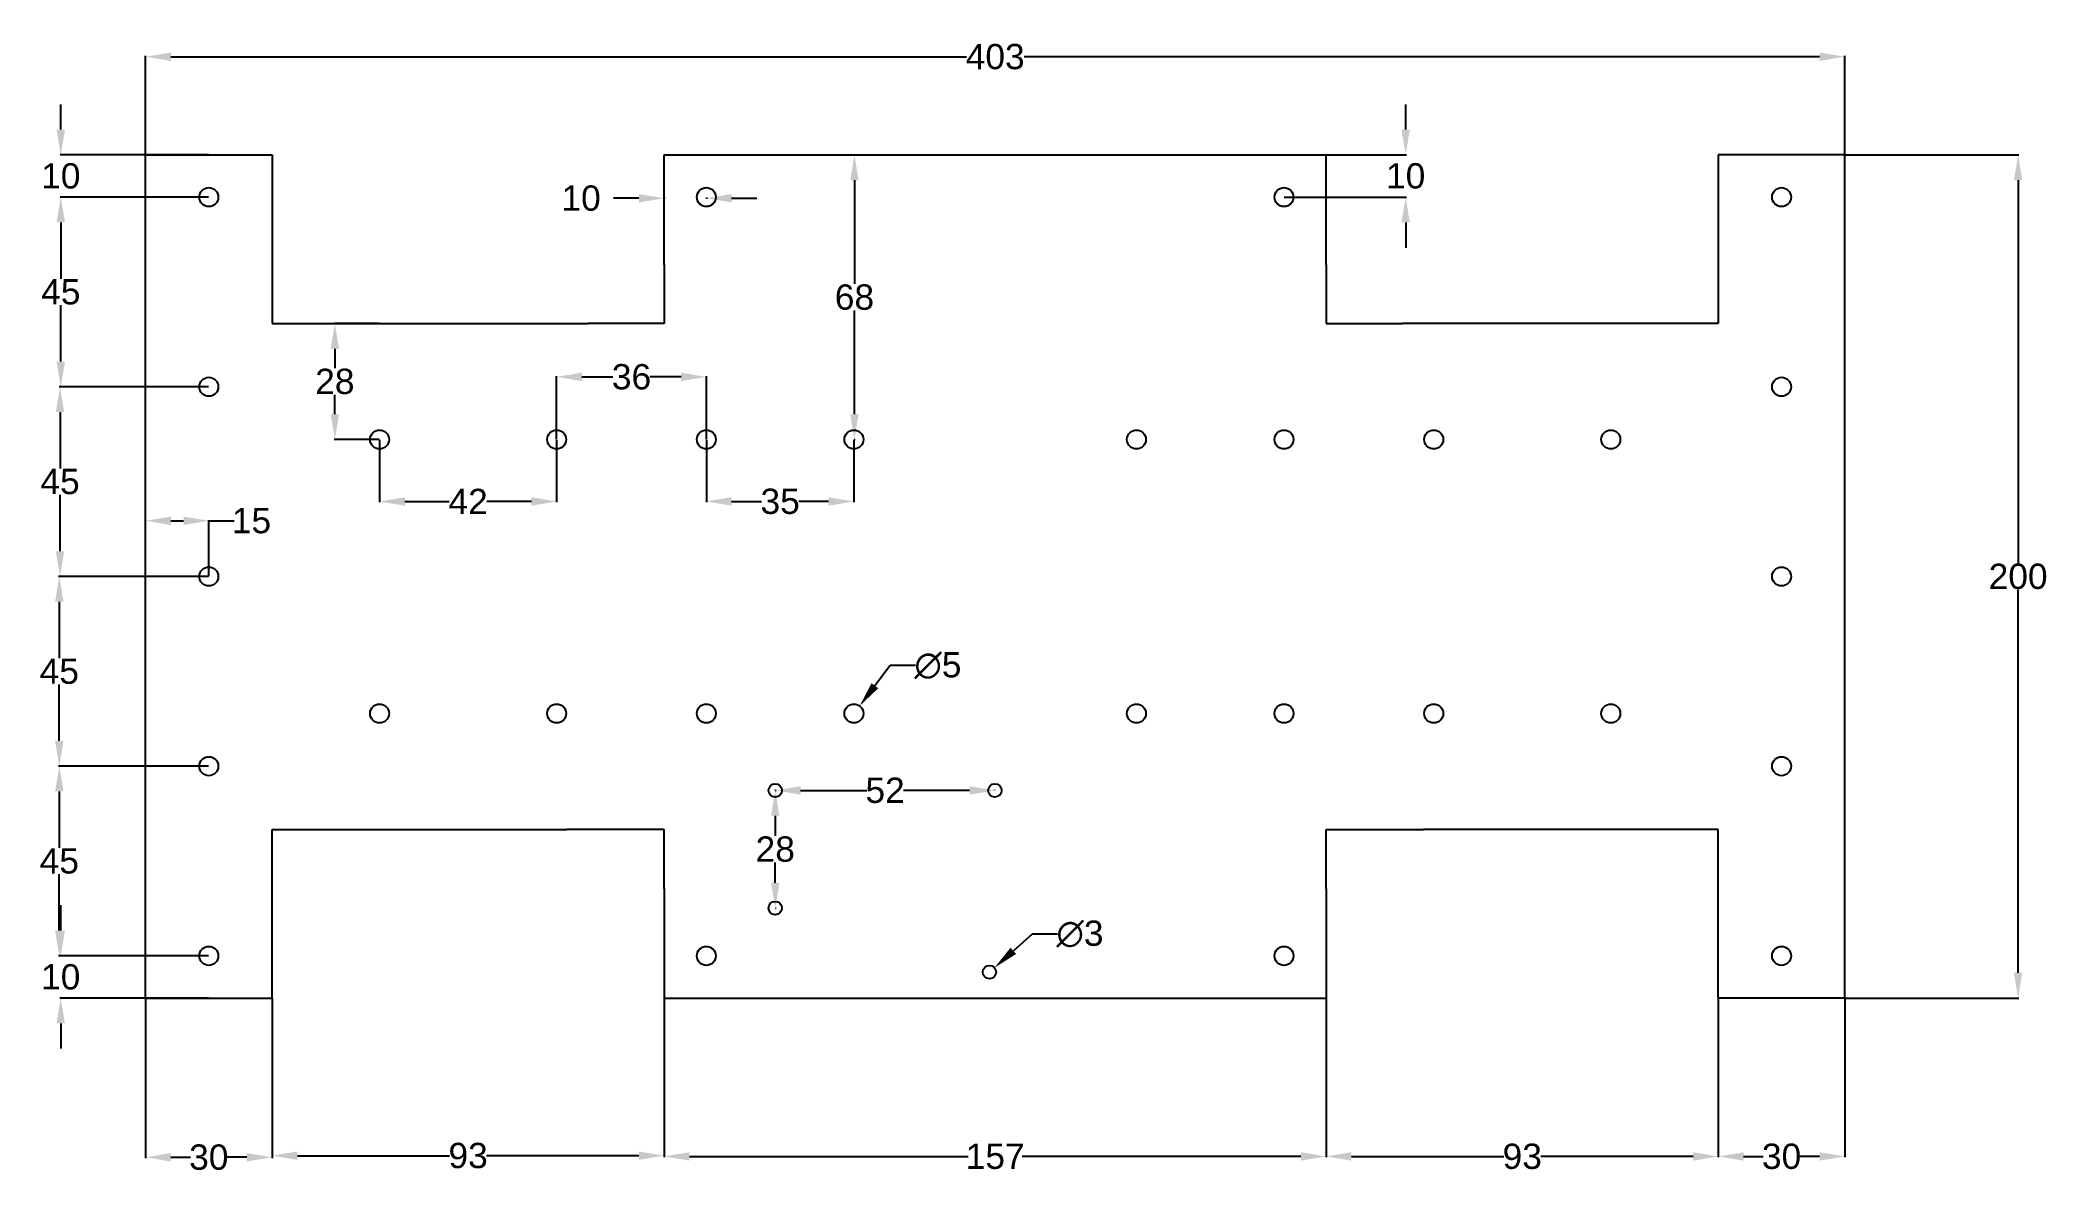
# Model space of a CAD drawing. Header units: inches. Extents: x -5 to 471, y -42 to 227.
import ezdxf

# ---------------------------------------------------------------- set-up
doc = ezdxf.new("R2010")
doc.units = ezdxf.units.IN
doc.header["$MEASUREMENT"] = 0
for name, color, linetype in [('Arduino', 134, 'Continuous'), ('Platforma', 7, 'Continuous'), ('Łożyska', 7, 'Continuous'), ('Łącznik', 12, 'Continuous'), ('Śruby', 7, 'Continuous')]:
    doc.layers.add(name, color=color, linetype=linetype)
doc.styles.get("Standard").update_dxf_attribs({"font": 'arial.ttf'})
doc.dimstyles.get("Standard").update_dxf_attribs({"dimtxt": 6, "dimasz": 6, "dimexe": 0.18, "dimexo": 0.0625, "dimgap": 0.09, "dimtad": 0, "dimtih": 1, "dimtoh": 1, "dimdec": 0, "dimzin": 0, "dimdsep": 46, "dimtxsty": 'Standard', "dimcen": 0, "dimclrd": 253, "dimclre": 253, "dimclrt": 253, "dimadec": 0, "dimazin": 0, "dimtfac": 1, "dimtdec": 0, "dimtofl": 0, "dimtmove": 0, "dimatfit": 3, "dimfxl": 1, "dimtolj": 1, "dimtzin": 0, "dimlwd": 25, "dimarcsym": 0})

# ---------------------------------------------------------------- blocks, each defined once
blk = doc.blocks.new('*D2')
at = {"layer": 'Defpoints', "color": 0, "transparency": 16777216}
for p in [(423.07, 223.37), (20.07, 200.07), (423.07, 200.07)]:
    blk.add_point(p, dxfattribs=at)
at = {"layer": 'Śruby', "color": 253, "lineweight": -2, "transparency": 16777216}
for p, q in [((20.07, 200.13), (20.07, 223.55)), ((423.07, 200.13), (423.07, 223.55))]:
    blk.add_line(p, q, dxfattribs=at)
at = {"layer": 'Śruby', "color": 253, "lineweight": 25, "transparency": 16777216}
for p, q in [((26.07, 223.37), (214.73, 223.37)), ((417.07, 223.37), (228.41, 223.37))]:
    blk.add_line(p, q, dxfattribs=at)
at = {"layer": 'Śruby', "color": 253, "transparency": 16777216}
for points in [[(26.07, 224.37), (26.07, 222.37), (20.07, 223.37)], [(417.07, 224.37), (417.07, 222.37), (423.07, 223.37)]]:
    blk.add_solid(points, dxfattribs=at)
at = {"layer": 'Śruby', "color": 253, "transparency": 16777216, "insert": (221.57, 223.37), "char_height": 6, "attachment_point": 5}
blk.add_mtext('\\A1;403', dxfattribs=at)
blk = doc.blocks.new('*D3')
at = {"layer": 'Defpoints', "color": 0, "transparency": 16777216}
for p in [(423.07, 200.07), (423.07, 0.07), (464.17, 0.07)]:
    blk.add_point(p, dxfattribs=at)
at = {"layer": 'Śruby', "color": 253, "lineweight": -2, "transparency": 16777216}
for p, q in [((423.13, 200.07), (464.35, 200.07)), ((423.13, 0.07), (464.35, 0.07))]:
    blk.add_line(p, q, dxfattribs=at)
at = {"layer": 'Śruby', "color": 253, "lineweight": 25, "transparency": 16777216}
for p, q in [((464.17, 194.07), (464.17, 103.22)), ((464.17, 6.07), (464.17, 96.91))]:
    blk.add_line(p, q, dxfattribs=at)
at = {"layer": 'Śruby', "color": 253, "transparency": 16777216}
for points in [[(463.17, 194.07), (465.17, 194.07), (464.17, 200.07)], [(463.17, 6.07), (465.17, 6.07), (464.17, 0.07)]]:
    blk.add_solid(points, dxfattribs=at)
at = {"layer": 'Śruby', "color": 253, "transparency": 16777216, "insert": (464.17, 100.07), "char_height": 6, "attachment_point": 5}
blk.add_mtext('\\A1;200', dxfattribs=at)
blk = doc.blocks.new('*D5')
at = {"layer": 'Defpoints', "color": 0, "transparency": 16777216}
for p in [(50.07, 0.07), (143.07, 0.07), (143.07, -37.32)]:
    blk.add_point(p, dxfattribs=at)
at = {"layer": 'Śruby', "color": 253, "lineweight": -2, "transparency": 16777216}
for p, q in [((50.07, 0.01), (50.07, -37.5)), ((143.07, 0.01), (143.07, -37.5))]:
    blk.add_line(p, q, dxfattribs=at)
at = {"layer": 'Śruby', "color": 253, "lineweight": 25, "transparency": 16777216}
for p, q in [((56.07, -37.32), (92.18, -37.32)), ((137.07, -37.32), (100.95, -37.32))]:
    blk.add_line(p, q, dxfattribs=at)
at = {"layer": 'Śruby', "color": 253, "transparency": 16777216}
for points in [[(56.07, -36.32), (56.07, -38.32), (50.07, -37.32)], [(137.07, -36.32), (137.07, -38.32), (143.07, -37.32)]]:
    blk.add_solid(points, dxfattribs=at)
at = {"layer": 'Śruby', "color": 253, "transparency": 16777216, "insert": (96.57, -37.32), "char_height": 6, "attachment_point": 5}
blk.add_mtext('\\A1;93', dxfattribs=at)
blk = doc.blocks.new('*D6')
at = {"layer": 'Defpoints', "color": 0, "transparency": 16777216}
for p in [(143.07, 0.07), (300.07, 0.07), (300.07, -37.5)]:
    blk.add_point(p, dxfattribs=at)
at = {"layer": 'Śruby', "color": 253, "lineweight": -2, "transparency": 16777216}
for p, q in [((143.07, 0.01), (143.07, -37.68)), ((300.07, 0.01), (300.07, -37.68))]:
    blk.add_line(p, q, dxfattribs=at)
at = {"layer": 'Śruby', "color": 253, "lineweight": 25, "transparency": 16777216}
for p, q in [((149.07, -37.5), (215.13, -37.5)), ((294.07, -37.5), (228, -37.5))]:
    blk.add_line(p, q, dxfattribs=at)
at = {"layer": 'Śruby', "color": 253, "transparency": 16777216}
for points in [[(149.07, -36.5), (149.07, -38.5), (143.07, -37.5)], [(294.07, -36.5), (294.07, -38.5), (300.07, -37.5)]]:
    blk.add_solid(points, dxfattribs=at)
at = {"layer": 'Śruby', "color": 253, "transparency": 16777216, "insert": (221.57, -37.5), "char_height": 6, "attachment_point": 5}
blk.add_mtext('\\A1;157', dxfattribs=at)
blk = doc.blocks.new('*D7')
at = {"layer": 'Defpoints', "color": 0, "transparency": 16777216}
for p in [(300.07, 0.07), (393.07, 0.07), (393.07, -37.5)]:
    blk.add_point(p, dxfattribs=at)
at = {"layer": 'Śruby', "color": 253, "lineweight": -2, "transparency": 16777216}
for p, q in [((300.07, 0.01), (300.07, -37.68)), ((393.07, 0.01), (393.07, -37.68))]:
    blk.add_line(p, q, dxfattribs=at)
at = {"layer": 'Śruby', "color": 253, "lineweight": 25, "transparency": 16777216}
for p, q in [((306.07, -37.5), (342.18, -37.5)), ((387.07, -37.5), (350.95, -37.5))]:
    blk.add_line(p, q, dxfattribs=at)
at = {"layer": 'Śruby', "color": 253, "transparency": 16777216}
for points in [[(306.07, -36.5), (306.07, -38.5), (300.07, -37.5)], [(387.07, -36.5), (387.07, -38.5), (393.07, -37.5)]]:
    blk.add_solid(points, dxfattribs=at)
at = {"layer": 'Śruby', "color": 253, "transparency": 16777216, "insert": (346.57, -37.5), "char_height": 6, "attachment_point": 5}
blk.add_mtext('\\A1;93', dxfattribs=at)
blk = doc.blocks.new('*D8')
at = {"layer": 'Defpoints', "color": 0, "transparency": 16777216}
for p in [(393.07, 0.07), (423.07, 0.07), (423.07, -37.5)]:
    blk.add_point(p, dxfattribs=at)
at = {"layer": 'Śruby', "color": 253, "lineweight": -2, "transparency": 16777216}
for p, q in [((393.07, 0.01), (393.07, -37.68)), ((423.07, 0.01), (423.07, -37.68))]:
    blk.add_line(p, q, dxfattribs=at)
at = {"layer": 'Śruby', "color": 253, "lineweight": 25, "transparency": 16777216}
for p, q in [((399.07, -37.5), (403.69, -37.5)), ((417.07, -37.5), (412.44, -37.5))]:
    blk.add_line(p, q, dxfattribs=at)
at = {"layer": 'Śruby', "color": 253, "transparency": 16777216}
for points in [[(399.07, -36.5), (399.07, -38.5), (393.07, -37.5)], [(417.07, -36.5), (417.07, -38.5), (423.07, -37.5)]]:
    blk.add_solid(points, dxfattribs=at)
at = {"layer": 'Śruby', "color": 253, "transparency": 16777216, "insert": (408.07, -37.5), "char_height": 6, "attachment_point": 5}
blk.add_mtext('\\A1;30', dxfattribs=at)
blk = doc.blocks.new('*D9')
at = {"layer": 'Defpoints', "color": 0, "transparency": 16777216}
for p in [(20.07, 0.07), (50.07, 0.07), (50.07, -37.7)]:
    blk.add_point(p, dxfattribs=at)
at = {"layer": 'Śruby', "color": 253, "lineweight": -2, "transparency": 16777216}
for p, q in [((20.07, 0.01), (20.07, -37.88)), ((50.07, 0.01), (50.07, -37.88))]:
    blk.add_line(p, q, dxfattribs=at)
at = {"layer": 'Śruby', "color": 253, "lineweight": 25, "transparency": 16777216}
for p, q in [((26.07, -37.7), (30.69, -37.7)), ((44.07, -37.7), (39.44, -37.7))]:
    blk.add_line(p, q, dxfattribs=at)
at = {"layer": 'Śruby', "color": 253, "transparency": 16777216}
for points in [[(26.07, -36.7), (26.07, -38.7), (20.07, -37.7)], [(44.07, -36.7), (44.07, -38.7), (50.07, -37.7)]]:
    blk.add_solid(points, dxfattribs=at)
at = {"layer": 'Śruby', "color": 253, "transparency": 16777216, "insert": (35.07, -37.7), "char_height": 6, "attachment_point": 5}
blk.add_mtext('\\A1;30', dxfattribs=at)
blk = doc.blocks.new('*D10')
at = {"layer": 'Defpoints', "color": 0, "transparency": 16777216}
for p in [(35.07, 200.07), (-0.03, 190.07), (35.07, 190.07)]:
    blk.add_point(p, dxfattribs=at)
at = {"layer": 'Śruby', "color": 253, "lineweight": 25, "transparency": 16777216}
for p, q in [((-0.03, 206.07), (-0.03, 212.07)), ((-0.03, 184.07), (-0.03, 178.07))]:
    blk.add_line(p, q, dxfattribs=at)
at = {"layer": 'Śruby', "color": 253, "lineweight": -2, "transparency": 16777216}
for p, q in [((35, 200.07), (-0.21, 200.07)), ((35, 190.07), (-0.21, 190.07))]:
    blk.add_line(p, q, dxfattribs=at)
at = {"layer": 'Śruby', "color": 253, "transparency": 16777216}
for points in [[(-1.03, 206.07), (0.97, 206.07), (-0.03, 200.07)], [(-1.03, 184.07), (0.97, 184.07), (-0.03, 190.07)]]:
    blk.add_solid(points, dxfattribs=at)
at = {"layer": 'Śruby', "color": 253, "transparency": 16777216, "insert": (-0.03, 195.07), "char_height": 6, "attachment_point": 5}
blk.add_mtext('\\A1;10', dxfattribs=at)
blk = doc.blocks.new('*D11')
at = {"layer": 'Defpoints', "color": 0, "transparency": 16777216}
for p in [(35.07, 190.07), (-0.03, 145.07), (35.07, 145.07)]:
    blk.add_point(p, dxfattribs=at)
at = {"layer": 'Śruby', "color": 253, "lineweight": -2, "transparency": 16777216}
for p, q in [((35, 190.07), (-0.21, 190.07)), ((35, 145.07), (-0.21, 145.07))]:
    blk.add_line(p, q, dxfattribs=at)
at = {"layer": 'Śruby', "color": 253, "lineweight": 25, "transparency": 16777216}
for p, q in [((-0.03, 184.07), (-0.03, 170.71)), ((-0.03, 151.07), (-0.03, 164.43))]:
    blk.add_line(p, q, dxfattribs=at)
at = {"layer": 'Śruby', "color": 253, "transparency": 16777216}
for points in [[(-1.03, 184.07), (0.97, 184.07), (-0.03, 190.07)], [(-1.03, 151.07), (0.97, 151.07), (-0.03, 145.07)]]:
    blk.add_solid(points, dxfattribs=at)
at = {"layer": 'Śruby', "color": 253, "transparency": 16777216, "insert": (-0.03, 167.57), "char_height": 6, "attachment_point": 5}
blk.add_mtext('\\A1;45', dxfattribs=at)
blk = doc.blocks.new('*D12')
at = {"layer": 'Defpoints', "color": 0, "transparency": 16777216}
for p in [(35.07, 10.07), (-0.05, 0.07), (35.07, 0.07)]:
    blk.add_point(p, dxfattribs=at)
at = {"layer": 'Śruby', "color": 253, "lineweight": 25, "transparency": 16777216}
for p, q in [((-0.05, 16.07), (-0.05, 22.07)), ((-0.05, -5.93), (-0.05, -11.93))]:
    blk.add_line(p, q, dxfattribs=at)
at = {"layer": 'Śruby', "color": 253, "lineweight": -2, "transparency": 16777216}
for p, q in [((35, 10.07), (-0.23, 10.07)), ((35, 0.07), (-0.23, 0.07))]:
    blk.add_line(p, q, dxfattribs=at)
at = {"layer": 'Śruby', "color": 253, "transparency": 16777216}
for points in [[(-1.05, 16.07), (0.95, 16.07), (-0.05, 10.07)], [(-1.05, -5.93), (0.95, -5.93), (-0.05, 0.07)]]:
    blk.add_solid(points, dxfattribs=at)
at = {"layer": 'Śruby', "color": 253, "transparency": 16777216, "insert": (-0.05, 5.07), "char_height": 6, "attachment_point": 5}
blk.add_mtext('\\A1;10', dxfattribs=at)
blk = doc.blocks.new('*D13')
at = {"layer": 'Defpoints', "color": 0, "transparency": 16777216}
for p in [(64.96, 160.07), (75.57, 160.07), (75.57, 132.57)]:
    blk.add_point(p, dxfattribs=at)
at = {"layer": 'Śruby', "color": 253, "lineweight": -2, "transparency": 16777216}
for p, q in [((75.5, 160.07), (64.78, 160.07)), ((75.5, 132.57), (64.78, 132.57))]:
    blk.add_line(p, q, dxfattribs=at)
at = {"layer": 'Śruby', "color": 253, "lineweight": 25, "transparency": 16777216}
for p, q in [((64.96, 154.07), (64.96, 149.47)), ((64.96, 138.57), (64.96, 143.16))]:
    blk.add_line(p, q, dxfattribs=at)
at = {"layer": 'Śruby', "color": 253, "transparency": 16777216}
for points in [[(63.96, 154.07), (65.96, 154.07), (64.96, 160.07)], [(63.96, 138.57), (65.96, 138.57), (64.96, 132.57)]]:
    blk.add_solid(points, dxfattribs=at)
at = {"layer": 'Śruby', "color": 253, "transparency": 16777216, "insert": (64.96, 146.32), "char_height": 6, "attachment_point": 5}
blk.add_mtext('\\A1;28', dxfattribs=at)
blk = doc.blocks.new('*D14')
at = {"layer": 'Defpoints', "color": 0, "transparency": 16777216}
for p in [(75.57, 132.57), (117.57, 132.57), (117.57, 117.87)]:
    blk.add_point(p, dxfattribs=at)
at = {"layer": 'Śruby', "color": 253, "lineweight": -2, "transparency": 16777216}
for p, q in [((75.57, 132.51), (75.57, 117.69)), ((117.57, 132.51), (117.57, 117.69))]:
    blk.add_line(p, q, dxfattribs=at)
at = {"layer": 'Śruby', "color": 253, "lineweight": 25, "transparency": 16777216}
for p, q in [((81.57, 117.87), (92.09, 117.87)), ((111.57, 117.87), (101.04, 117.87))]:
    blk.add_line(p, q, dxfattribs=at)
at = {"layer": 'Śruby', "color": 253, "transparency": 16777216}
for points in [[(81.57, 118.87), (81.57, 116.87), (75.57, 117.87)], [(111.57, 118.87), (111.57, 116.87), (117.57, 117.87)]]:
    blk.add_solid(points, dxfattribs=at)
at = {"layer": 'Śruby', "color": 253, "transparency": 16777216, "insert": (96.57, 117.87), "char_height": 6, "attachment_point": 5}
blk.add_mtext('\\A1;42', dxfattribs=at)
blk = doc.blocks.new('*D15')
at = {"layer": 'Defpoints', "color": 0, "transparency": 16777216}
for p in [(20.07, 113.29), (20.07, 100.07), (35.07, 100.07)]:
    blk.add_point(p, dxfattribs=at)
at = {"layer": 'Śruby', "color": 253, "lineweight": -2, "transparency": 16777216}
for p, q in [((20.07, 100.13), (20.07, 113.47)), ((35.07, 100.13), (35.07, 113.47))]:
    blk.add_line(p, q, dxfattribs=at)
at = {"layer": 'Śruby', "color": 253, "lineweight": 25, "transparency": 16777216}
for p, q in [((26.07, 113.29), (29.07, 113.29)), ((35.07, 113.29), (41.07, 113.29))]:
    blk.add_line(p, q, dxfattribs=at)
at = {"layer": 'Śruby', "color": 253, "transparency": 16777216}
for points in [[(26.07, 114.29), (26.07, 112.29), (20.07, 113.29)], [(29.07, 114.29), (29.07, 112.29), (35.07, 113.29)]]:
    blk.add_solid(points, dxfattribs=at)
at = {"layer": 'Śruby', "color": 253, "transparency": 16777216, "insert": (45.19, 113.29), "char_height": 6, "attachment_point": 5}
blk.add_mtext('\\A1;15', dxfattribs=at)
blk = doc.blocks.new('*D17')
at = {"layer": 'Defpoints', "color": 0, "transparency": 16777216}
for p in [(143.07, 190.07), (143.07, 189.8), (153.07, 190.07)]:
    blk.add_point(p, dxfattribs=at)
at = {"layer": 'Śruby', "color": 253, "lineweight": 25, "transparency": 16777216}
for p, q in [((137.07, 189.8), (131.07, 189.8)), ((159.07, 189.8), (165.07, 189.8))]:
    blk.add_line(p, q, dxfattribs=at)
at = {"layer": 'Śruby', "color": 253, "lineweight": -2, "transparency": 16777216}
for p, q in [((143.07, 190.01), (143.07, 189.62)), ((153.07, 190.01), (153.07, 189.62))]:
    blk.add_line(p, q, dxfattribs=at)
at = {"layer": 'Śruby', "color": 253, "transparency": 16777216}
for points in [[(137.07, 190.8), (137.07, 188.8), (143.07, 189.8)], [(159.07, 190.8), (159.07, 188.8), (153.07, 189.8)]]:
    blk.add_solid(points, dxfattribs=at)
at = {"layer": 'Śruby', "color": 253, "transparency": 16777216, "insert": (123.37, 189.8), "char_height": 6, "attachment_point": 5}
blk.add_mtext('\\A1;10', dxfattribs=at)
blk = doc.blocks.new('*D18')
at = {"layer": 'Defpoints', "color": 0, "transparency": 16777216}
for p in [(290.07, 200.07), (318.92, 200.07), (290.07, 190.07)]:
    blk.add_point(p, dxfattribs=at)
at = {"layer": 'Śruby', "color": 253, "lineweight": 25, "transparency": 16777216}
for p, q in [((318.92, 206.07), (318.92, 212.07)), ((318.92, 184.07), (318.92, 178.07))]:
    blk.add_line(p, q, dxfattribs=at)
at = {"layer": 'Śruby', "color": 253, "lineweight": -2, "transparency": 16777216}
for p, q in [((290.13, 200.07), (319.1, 200.07)), ((290.13, 190.07), (319.1, 190.07))]:
    blk.add_line(p, q, dxfattribs=at)
at = {"layer": 'Śruby', "color": 253, "transparency": 16777216}
for points in [[(317.92, 206.07), (319.92, 206.07), (318.92, 200.07)], [(317.92, 184.07), (319.92, 184.07), (318.92, 190.07)]]:
    blk.add_solid(points, dxfattribs=at)
at = {"layer": 'Śruby', "color": 253, "transparency": 16777216, "insert": (318.92, 195.07), "char_height": 6, "attachment_point": 5}
blk.add_mtext('\\A1;10', dxfattribs=at)
blk = doc.blocks.new('*D19')
at = {"layer": 'Defpoints', "color": 0, "transparency": 16777216}
for p in [(188.07, 200.07), (188.19, 200.07), (188.07, 132.57)]:
    blk.add_point(p, dxfattribs=at)
at = {"layer": 'Śruby', "color": 253, "lineweight": -2, "transparency": 16777216}
for p, q in [((188.13, 200.07), (188.37, 200.07)), ((188.13, 132.57), (188.37, 132.57))]:
    blk.add_line(p, q, dxfattribs=at)
at = {"layer": 'Śruby', "color": 253, "lineweight": 25, "transparency": 16777216}
for p, q in [((188.19, 194.07), (188.19, 169.47)), ((188.19, 138.57), (188.19, 163.16))]:
    blk.add_line(p, q, dxfattribs=at)
at = {"layer": 'Śruby', "color": 253, "transparency": 16777216}
for points in [[(187.19, 194.07), (189.19, 194.07), (188.19, 200.07)], [(187.19, 138.57), (189.19, 138.57), (188.19, 132.57)]]:
    blk.add_solid(points, dxfattribs=at)
at = {"layer": 'Śruby', "color": 253, "transparency": 16777216, "insert": (188.19, 166.32), "char_height": 6, "attachment_point": 5}
blk.add_mtext('\\A1;68', dxfattribs=at)
blk = doc.blocks.new('*D20')
at = {"layer": 'Defpoints', "color": 0, "transparency": 16777216}
for p in [(153.07, 132.57), (188.07, 132.57), (188.07, 117.87)]:
    blk.add_point(p, dxfattribs=at)
at = {"layer": 'Śruby', "color": 253, "lineweight": -2, "transparency": 16777216}
for p, q in [((153.07, 132.51), (153.07, 117.69)), ((188.07, 132.51), (188.07, 117.69))]:
    blk.add_line(p, q, dxfattribs=at)
at = {"layer": 'Śruby', "color": 253, "lineweight": 25, "transparency": 16777216}
for p, q in [((159.07, 117.87), (166.16, 117.87)), ((182.07, 117.87), (174.97, 117.87))]:
    blk.add_line(p, q, dxfattribs=at)
at = {"layer": 'Śruby', "color": 253, "transparency": 16777216}
for points in [[(159.07, 118.87), (159.07, 116.87), (153.07, 117.87)], [(182.07, 118.87), (182.07, 116.87), (188.07, 117.87)]]:
    blk.add_solid(points, dxfattribs=at)
at = {"layer": 'Śruby', "color": 253, "transparency": 16777216, "insert": (170.57, 117.87), "char_height": 6, "attachment_point": 5}
blk.add_mtext('\\A1;35', dxfattribs=at)
blk = doc.blocks.new('*D21')
at = {"layer": 'Defpoints', "color": 0, "transparency": 16777216}
for p in [(153.07, 147.42), (117.57, 132.57), (153.07, 132.57)]:
    blk.add_point(p, dxfattribs=at)
at = {"layer": 'Śruby', "color": 253, "lineweight": -2, "transparency": 16777216}
for p, q in [((117.57, 132.63), (117.57, 147.6)), ((153.07, 132.63), (153.07, 147.6))]:
    blk.add_line(p, q, dxfattribs=at)
at = {"layer": 'Śruby', "color": 253, "lineweight": 25, "transparency": 16777216}
for p, q in [((123.57, 147.42), (130.93, 147.42)), ((147.07, 147.42), (139.7, 147.42))]:
    blk.add_line(p, q, dxfattribs=at)
at = {"layer": 'Śruby', "color": 253, "transparency": 16777216}
for points in [[(123.57, 148.42), (123.57, 146.42), (117.57, 147.42)], [(147.07, 148.42), (147.07, 146.42), (153.07, 147.42)]]:
    blk.add_solid(points, dxfattribs=at)
at = {"layer": 'Śruby', "color": 253, "transparency": 16777216, "insert": (135.32, 147.42), "char_height": 6, "attachment_point": 5}
blk.add_mtext('\\A1;36', dxfattribs=at)
blk = doc.blocks.new('*D22')
at = {"layer": 'Defpoints', "color": 0, "transparency": 16777216}
for p in [(169.41, 49.32), (221.51, 49.32), (221.51, 49.32)]:
    blk.add_point(p, dxfattribs=at)
at = {"layer": 'Śruby', "color": 253, "lineweight": -2, "transparency": 16777216}
for p, q in [((169.41, 49.38), (169.41, 49.5)), ((221.51, 49.38), (221.51, 49.5))]:
    blk.add_line(p, q, dxfattribs=at)
at = {"layer": 'Śruby', "color": 253, "lineweight": 25, "transparency": 16777216}
for p, q in [((175.41, 49.32), (191.11, 49.32)), ((215.51, 49.32), (199.82, 49.32))]:
    blk.add_line(p, q, dxfattribs=at)
at = {"layer": 'Śruby', "color": 253, "transparency": 16777216}
for points in [[(175.41, 50.32), (175.41, 48.32), (169.41, 49.32)], [(215.51, 50.32), (215.51, 48.32), (221.51, 49.32)]]:
    blk.add_solid(points, dxfattribs=at)
at = {"layer": 'Śruby', "color": 253, "transparency": 16777216, "insert": (195.46, 49.32), "char_height": 6, "attachment_point": 5}
blk.add_mtext('\\A1;52', dxfattribs=at)
blk = doc.blocks.new('*D23')
at = {"layer": 'Defpoints', "color": 0, "transparency": 16777216}
for p in [(169.41, 49.32), (169.41, 21.42), (169.41, 21.42)]:
    blk.add_point(p, dxfattribs=at)
at = {"layer": 'Śruby', "color": 253, "lineweight": -2, "transparency": 16777216}
for p, q in [((169.48, 49.32), (169.59, 49.32)), ((169.48, 21.42), (169.59, 21.42))]:
    blk.add_line(p, q, dxfattribs=at)
at = {"layer": 'Śruby', "color": 253, "lineweight": 25, "transparency": 16777216}
for p, q in [((169.41, 43.32), (169.41, 38.52)), ((169.41, 27.42), (169.41, 32.21))]:
    blk.add_line(p, q, dxfattribs=at)
at = {"layer": 'Śruby', "color": 253, "transparency": 16777216}
for points in [[(168.41, 43.32), (170.41, 43.32), (169.41, 49.32)], [(168.41, 27.42), (170.41, 27.42), (169.41, 21.42)]]:
    blk.add_solid(points, dxfattribs=at)
at = {"layer": 'Śruby', "color": 253, "transparency": 16777216, "insert": (169.41, 35.37), "char_height": 6, "attachment_point": 5}
blk.add_mtext('\\A1;28', dxfattribs=at)
blk = doc.blocks.new('*D24')
at = {"layer": 'Defpoints', "color": 0, "transparency": 16777216}
for p in [(189.42, 69.36), (186.71, 65.77)]:
    blk.add_point(p, dxfattribs=at)
at = {"layer": 'Śruby', "color": 253, "lineweight": 25, "transparency": 16777216}
for p, q in [((196.65, 78.94), (193.04, 74.15)), ((202.65, 78.94), (196.65, 78.94))]:
    blk.add_line(p, q, dxfattribs=at)
at = {"layer": 'Śruby', "color": 253, "transparency": 16777216}
blk.add_solid([(192.24, 74.76), (193.83, 73.55), (189.42, 69.36)], dxfattribs=at)
at = {"layer": 'Śruby', "color": 253, "transparency": 16777216, "insert": (207.99, 78.94), "char_height": 6, "attachment_point": 5}
blk.add_mtext('\\A1;∅5', dxfattribs=at)
blk = doc.blocks.new('*D25')
at = {"layer": 'Defpoints', "color": 0, "transparency": 16777216}
for p in [(219.03, 5.16), (221.4, 7.27)]:
    blk.add_point(p, dxfattribs=at)
at = {"layer": 'Śruby', "color": 253, "lineweight": 25, "transparency": 16777216}
for p, q in [((230.36, 15.26), (225.88, 11.26)), ((236.36, 15.26), (230.36, 15.26))]:
    blk.add_line(p, q, dxfattribs=at)
at = {"layer": 'Śruby', "color": 253, "transparency": 16777216}
blk.add_solid([(225.21, 12.01), (226.54, 10.52), (221.4, 7.27)], dxfattribs=at)
at = {"layer": 'Śruby', "color": 253, "transparency": 16777216, "insert": (241.68, 15.26), "char_height": 6, "attachment_point": 5}
blk.add_mtext('\\A1;∅3', dxfattribs=at)
blk = doc.blocks.new('*D26')
at = {"layer": 'Defpoints', "color": 0, "transparency": 16777216}
for p in [(35.07, 145.07), (-0.21, 100.07), (35.07, 100.07)]:
    blk.add_point(p, dxfattribs=at)
at = {"layer": 'Śruby', "color": 253, "lineweight": -2, "transparency": 16777216}
for p, q in [((35, 145.07), (-0.39, 145.07)), ((35, 100.07), (-0.39, 100.07))]:
    blk.add_line(p, q, dxfattribs=at)
at = {"layer": 'Śruby', "color": 253, "lineweight": 25, "transparency": 16777216}
for p, q in [((-0.21, 139.07), (-0.21, 125.71)), ((-0.21, 106.07), (-0.21, 119.43))]:
    blk.add_line(p, q, dxfattribs=at)
at = {"layer": 'Śruby', "color": 253, "transparency": 16777216}
for points in [[(-1.21, 139.07), (0.79, 139.07), (-0.21, 145.07)], [(-1.21, 106.07), (0.79, 106.07), (-0.21, 100.07)]]:
    blk.add_solid(points, dxfattribs=at)
at = {"layer": 'Śruby', "color": 253, "transparency": 16777216, "insert": (-0.21, 122.57), "char_height": 6, "attachment_point": 5}
blk.add_mtext('\\A1;45', dxfattribs=at)
blk = doc.blocks.new('*D27')
at = {"layer": 'Defpoints', "color": 0, "transparency": 16777216}
for p in [(35.07, 100.07), (-0.39, 55.07), (35.07, 55.07)]:
    blk.add_point(p, dxfattribs=at)
at = {"layer": 'Śruby', "color": 253, "lineweight": -2, "transparency": 16777216}
for p, q in [((35, 100.07), (-0.57, 100.07)), ((35, 55.07), (-0.57, 55.07))]:
    blk.add_line(p, q, dxfattribs=at)
at = {"layer": 'Śruby', "color": 253, "lineweight": 25, "transparency": 16777216}
for p, q in [((-0.39, 94.07), (-0.39, 80.71)), ((-0.39, 61.07), (-0.39, 74.43))]:
    blk.add_line(p, q, dxfattribs=at)
at = {"layer": 'Śruby', "color": 253, "transparency": 16777216}
for points in [[(-1.39, 94.07), (0.61, 94.07), (-0.39, 100.07)], [(-1.39, 61.07), (0.61, 61.07), (-0.39, 55.07)]]:
    blk.add_solid(points, dxfattribs=at)
at = {"layer": 'Śruby', "color": 253, "transparency": 16777216, "insert": (-0.39, 77.57), "char_height": 6, "attachment_point": 5}
blk.add_mtext('\\A1;45', dxfattribs=at)
blk = doc.blocks.new('*D28')
at = {"layer": 'Defpoints', "color": 0, "transparency": 16777216}
for p in [(35.07, 55.07), (-0.39, 10.07), (35.07, 10.07)]:
    blk.add_point(p, dxfattribs=at)
at = {"layer": 'Śruby', "color": 253, "lineweight": -2, "transparency": 16777216}
for p, q in [((35, 55.07), (-0.57, 55.07)), ((35, 10.07), (-0.57, 10.07))]:
    blk.add_line(p, q, dxfattribs=at)
at = {"layer": 'Śruby', "color": 253, "lineweight": 25, "transparency": 16777216}
for p, q in [((-0.39, 49.07), (-0.39, 35.71)), ((-0.39, 16.07), (-0.39, 29.43))]:
    blk.add_line(p, q, dxfattribs=at)
at = {"layer": 'Śruby', "color": 253, "transparency": 16777216}
for points in [[(-1.39, 49.07), (0.61, 49.07), (-0.39, 55.07)], [(-1.39, 16.07), (0.61, 16.07), (-0.39, 10.07)]]:
    blk.add_solid(points, dxfattribs=at)
at = {"layer": 'Śruby', "color": 253, "transparency": 16777216, "insert": (-0.39, 32.57), "char_height": 6, "attachment_point": 5}
blk.add_mtext('\\A1;45', dxfattribs=at)

msp = doc.modelspace()

# ---------------------------------------------------------------- linework, layer by layer
at = {"layer": 'Arduino'}
for centre in [(169.41, 49.32), (221.51, 49.32), (169.41, 21.42), (220.21, 6.22)]:
    msp.add_circle(centre, 1.59, dxfattribs=at)
at = {"layer": 'Platforma'}
for p, q in [((20.07, 0.07), (20.07, 200.07)), ((20.07, 200.07), (50.07, 200.07)), ((50.07, 200.07), (50.07, 160.07)), ((143.07, 174.07), (143.07, 200.07)), ((143.07, 200.07), (300.07, 200.07)), ((300.07, 174.07), (300.07, 200.07)), ((423.07, 200.07), (393.07, 200.07)), ((393.07, 200.07), (393.07, 160.07)), ((423.07, 0.07), (423.07, 200.07)), ((143.07, 174.07), (143.07, 160.07)), ((300.07, 174.07), (300.07, 160.07)), ((50.07, 160.07), (125, 160.07)), ((143.07, 160.07), (125, 160.07)), ((300.07, 160.07), (318.13, 160.07)), ((393.07, 160.07), (318.13, 160.07)), ((50.07, 0.07), (50.07, 40.07)), ((50.07, 40.07), (120, 40.07)), ((143.07, 40.07), (120, 40.07)), ((143.07, 26.07), (143.07, 40.07)), ((300.07, 26.07), (300.07, 40.07)), ((300.07, 40.07), (323.13, 40.07)), ((393.07, 40.07), (323.13, 40.07)), ((393.07, 0.07), (393.07, 40.07)), ((143.07, 26.07), (143.07, 0.07)), ((300.07, 26.07), (300.07, 0.07)), ((20.07, 0.07), (50.07, 0.07)), ((143.07, 0.07), (300.07, 0.07)), ((423.07, 0.07), (393.07, 0.07))]:
    msp.add_line(p, q, dxfattribs=at)
at = {"layer": 'Łożyska'}
for centre in [(75.57, 132.57), (117.57, 132.57), (325.57, 132.57), (367.57, 132.57), (75.57, 67.57), (117.57, 67.57), (325.57, 67.57), (367.57, 67.57)]:
    msp.add_circle(centre, 2.25, dxfattribs=at)
at = {"layer": 'Łącznik'}
for p, q in [((0, 0), (0.07, 0.07)), ((443.13, 0), (443.07, 0.07))]:
    msp.add_line(p, q, dxfattribs=at)
at = {"layer": 'Śruby'}
for centre in [(35.07, 190.07), (153.07, 190.07), (290.07, 190.07), (408.07, 190.07), (35.07, 145.07), (408.07, 145.07), (153.07, 132.57), (188.07, 132.57), (255.07, 132.57), (290.07, 132.57), (35.07, 100.07), (408.07, 100.07), (153.07, 67.57), (188.07, 67.57), (255.07, 67.57), (290.07, 67.57), (35.07, 55.07), (408.07, 55.07), (35.07, 10.07), (153.07, 10.07), (290.07, 10.07), (408.07, 10.07)]:
    msp.add_circle(centre, 2.25, dxfattribs=at)

# ---------------------------------------------------------------- dimensions: what is measured, and where the dimension line sits
for base, p1, p2, picture, middle in [((423.07, 223.37), (20.07, 200.07), (423.07, 200.07), '*D2', (221.57, 223.37)), ((153.06639751, 147.42390992), (117.56639751, 132.56842782), (153.06639751, 132.56842782), '*D21', (135.31639751, 147.42390992)), ((117.57, 117.87), (75.57, 132.57), (117.57, 132.57), '*D14', (96.57, 117.87)), ((188.07, 117.87), (153.07, 132.57), (188.07, 132.57), '*D20', (170.57, 117.87)), ((221.51, 49.32), (169.41, 49.32), (221.51, 49.32), '*D22', (195.46, 49.32)), ((143.07, -37.32), (50.07, 0.07), (143.07, 0.07), '*D5', (96.57, -37.32)), ((300.07, -37.5), (143.07, 0.07), (300.07, 0.07), '*D6', (221.57, -37.5)), ((393.07, -37.5), (300.07, 0.07), (393.07, 0.07), '*D7', (346.57, -37.5)), ((423.07, -37.5), (393.07, 0.07), (423.07, 0.07), '*D8', (408.07, -37.5))]:
    dim = msp.add_linear_dim(base=base, p1=p1, p2=p2, dimstyle='Standard', dxfattribs=at)
    dim.commit()
    dim.dimension.update_dxf_attribs({"geometry": picture, "text_midpoint": middle})
for base, p1, p2, picture, middle in [((-0.03, 190.07), (35.07, 200.07), (35.07, 190.07), '*D10', (-0.03, 195.07)), ((318.92, 200.07), (290.07, 190.07), (290.07, 200.07), '*D18', (318.92, 195.07)), ((188.18696738, 200.06842782), (188.06639751, 132.56842782), (188.06639751, 200.06842782), '*D19', (188.18696738, 166.31842782)), ((464.17, 0.07), (423.07, 200.07), (423.07, 0.07), '*D3', (464.17, 100.07)), ((-0.03, 145.07), (35.07, 190.07), (35.07, 145.07), '*D11', (-0.03, 167.57)), ((64.96117646, 160.06842782), (75.56639751, 132.56842782), (75.56639751, 160.06842782), '*D13', (64.96117646, 146.31842782)), ((-0.21, 100.07), (35.07, 145.07), (35.07, 100.07), '*D26', (-0.21, 122.57)), ((-0.39, 55.07), (35.07, 100.07), (35.07, 55.07), '*D27', (-0.39, 77.57)), ((-0.39, 10.07), (35.07, 55.07), (35.07, 10.07), '*D28', (-0.39, 32.57)), ((169.41, 21.42), (169.41, 49.32), (169.41, 21.42), '*D23', (169.41, 35.37)), ((-0.05, 0.07), (35.07, 10.07), (35.07, 0.07), '*D12', (-0.05, 5.07))]:
    dim = msp.add_linear_dim(base=base, p1=p1, p2=p2, angle=90, dimstyle='Standard', dxfattribs=at)
    dim.commit()
    dim.dimension.update_dxf_attribs({"geometry": picture, "text_midpoint": middle})
dim = msp.add_linear_dim(base=(143.07, 189.8), p1=(153.07, 190.07), p2=(143.07, 190.07), dimstyle='Standard', override={"dimtmove": 2}, dxfattribs=at)
dim.commit()
dim.dimension.update_dxf_attribs({"geometry": '*D17', "text_midpoint": (123.37, 189.8), "dimtype": 160})
for base, p1, p2, picture, middle in [((20.07, 113.29), (35.07, 100.07), (20.07, 100.07), '*D15', (45.19, 113.29)), ((50.07, -37.7), (20.07, 0.07), (50.07, 0.07), '*D9', (35.07, -37.7))]:
    dim = msp.add_linear_dim(base=base, p1=p1, p2=p2, dimstyle='Standard', dxfattribs=at)
    dim.commit()
    dim.dimension.update_dxf_attribs({"geometry": picture, "text_midpoint": middle, "dimtype": 160})
for p1, p2, picture, middle in [((186.7112, 65.7723), (189.4216, 69.3645), '*D24', (207.9922, 78.9438)), ((219.03, 5.16), (221.4, 7.27), '*D25', (241.68, 15.26))]:
    dim = msp.add_diameter_dim_2p(p1=p1, p2=p2, dimstyle='Standard', dxfattribs=at)
    dim.commit()
    dim.dimension.update_dxf_attribs({"geometry": picture, "text_midpoint": middle})

doc.saveas('drawing.dxf')
